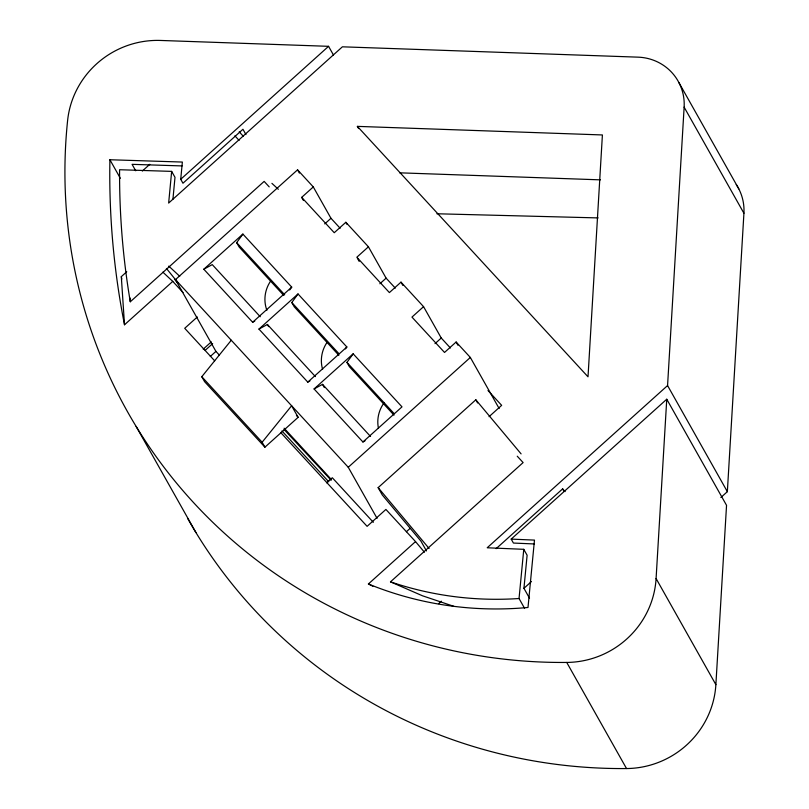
<?xml version="1.0" encoding="UTF-8"?>
<svg xmlns="http://www.w3.org/2000/svg" width="809" height="809" viewBox="0 0 809 809"><rect width="100%" height="100%" fill="white"/><g stroke="black" fill="none" stroke-linecap="round" stroke-linejoin="round"><path stroke-width="1.21" d="M187.728 518.589A512.481 498.728 -29.4 0 0 626.53 768.55A88.788 86.401 -29.4 0 0 715.874 684.647L656.089 578.536L666.758 399.221L511.197 539.107L513.432 543.061L534.253 543.951M720.87 497.505L727.352 491.67L667.567 385.559L684.131 107.152A49.329 48.004 -29.4 0 0 638.079 57.156L342.399 46.811L168.656 203.059L171.65 171.387L119.58 169.728A796.804 775.437 -29.4 0 0 130.289 301.767L264.149 181.388L269.205 186.879M715.874 684.647L726.543 505.322L666.758 399.221M727.352 491.67L743.926 213.263A49.329 48.004 -29.4 0 0 736.271 184.553M172.924 199.247L174.997 177.323L171.65 171.387M245.956 134.597L242.953 129.268L182.955 183.228L180.731 179.274L182.359 162.053L109.903 159.747A806.674 785.033 -29.4 0 0 124.515 324.773L172.762 281.39L183.016 292.514M524.586 608.338L519.044 598.508L523.767 549.321L487.19 547.774L667.567 385.559M529.511 598.195L523.939 588.305L527.114 555.257L523.767 549.321M283.726 295.406L239.09 246.947L236.673 242.66L242.882 234.084L291.725 287.124L289.652 289.976M338.86 355.272L294.233 306.813L291.806 302.526L298.015 293.96L346.859 346.99L345.483 348.891M394.003 415.138L349.367 366.679L346.95 362.392L353.159 353.826L401.992 406.856L362.928 441.987L314.084 388.957L353.159 353.826M264.927 447.185L262.136 442.23L291.614 405.764L298.137 417.313L264.927 447.185L204.576 381.656L201.785 376.711L231.273 340.245M142.313 171.043L149.807 164.308M180.731 179.274L328.565 46.325L333.49 55.073M124.515 324.773L121.31 276.648L126.76 271.743M219.36 355.111L215.932 351.399L175.462 279.641L297.55 169.839L313.285 186.93L330.972 218.288L340.164 228.259M254.764 321.102L252.651 322.255L203.817 269.225L242.882 234.084M303.456 200.501L301.686 197.366L313.285 186.93M197.315 316.976L184.715 328.302L214.688 360.844M324.733 223.901L330.972 218.288M203.201 349.164L211.301 341.883M395.298 288.125L386.115 278.154L368.429 246.796L345.847 222.283L334.248 232.719L301.686 197.366M205.203 350.327L212.666 343.613M210.31 356.456L215.932 351.399M252.651 322.255L291.725 287.124M309.898 380.968L307.794 382.121L258.951 329.091L298.015 293.96M368.429 246.796L356.83 257.232L389.392 292.585L400.991 282.149L423.562 306.662L441.249 338.02L450.431 347.991M379.866 283.767L386.115 278.154M307.794 382.121L346.859 346.99M423.562 306.662L411.963 317.098L444.525 352.451L456.124 342.015L470.342 357.457L499.163 408.555M435.009 343.643L441.249 338.02M326.684 482.821L332.317 477.755L373.343 522.311M377.075 518.357L348.254 467.258L470.342 357.457M426.464 550.929L420.973 541.181L382.293 494.977L378.147 487.635L475.823 399.798L521.097 453.879M489.051 416.675L501.651 405.349L487.999 390.525M406.401 531.715L410.133 528.358M372.878 586.242L368.398 583.977L415.523 541.595L385.903 509.437L367.104 526.346L280.622 432.441M453.788 606.315L422.45 595.778L390.494 581.843L523.11 462.576L517.244 456.205M496.15 548.654L562.619 488.879L565.117 491.599M438.62 603.676L441.37 601.198M523.939 588.305L531.432 581.56M203.817 269.225L212.251 264.614L260.255 316.734M258.951 329.091L267.395 324.48L315.389 376.6M314.084 388.957L322.528 384.346L370.532 436.466M362.928 441.987L365.041 440.834M436.89 213.768L598.124 217.914M182.086 165.926L132.079 164.338L135.72 170.78M328.565 46.325L160.536 40.45A88.788 86.401 -29.4 0 0 67.612 120.46A512.481 498.728 -29.4 0 0 566.735 662.44L626.53 768.55M357.376 126.376L602.402 134.951L588.012 376.812L357.376 126.376L358.609 128.56M399.646 172.823L600.46 179.851M511.197 539.107L534.476 540.099L528.004 607.468A339.649 330.537 -29.4 0 1 368.398 583.977M271.925 183.36L278.336 189.286M168.768 266.11L179.74 276.284M174.471 279.115L176.847 281.32L166.421 268.436M162.892 272.168L172.762 281.39M284.05 429.458L331.184 480.303M239.201 131.806L243.378 136.347M234.903 135.841L239.08 140.372M236.673 242.66L284.677 294.769M291.806 302.526L338.971 353.725M346.95 362.392L394.104 413.591M175.462 279.641L348.254 467.258M296.438 415.472L298.137 417.313M284.111 428.194L331.194 479.312M281.926 430.934L328.747 481.78M201.785 376.711L262.136 442.23M175.229 279.985L178.263 283.433M378.147 487.635L429.083 548.472M415.523 541.595L424.422 552.203M456.124 342.015L457.955 345.261M475.823 399.798L477.593 402.943M400.991 282.149L402.821 285.395M345.847 222.283L347.071 224.447M357.416 258.273L359.186 261.408M297.55 169.839L299.391 173.106M322.528 384.346L324.348 387.572M267.395 324.48L268.598 326.624M679.014 82.781L738.809 188.891M684.131 107.152L743.926 213.263M562.619 488.879L563.853 491.073M109.903 159.747L120.359 178.314M136.145 426.454L195.94 532.565M121.31 276.648L121.835 279.075M130.168 298.056L130.289 301.767M266.879 310.302A32.886 31.996 -29.4 0 1 270.469 281.299M322.599 369.389A32.886 31.996 -29.4 0 1 326.907 342.581M378.47 428.416A32.886 31.996 -29.4 0 1 384.022 402.892M519.044 598.508A329.789 320.94 -29.4 0 1 390.494 581.843M656.089 578.536A88.788 86.401 -29.4 0 1 566.735 662.44"/></g></svg>
